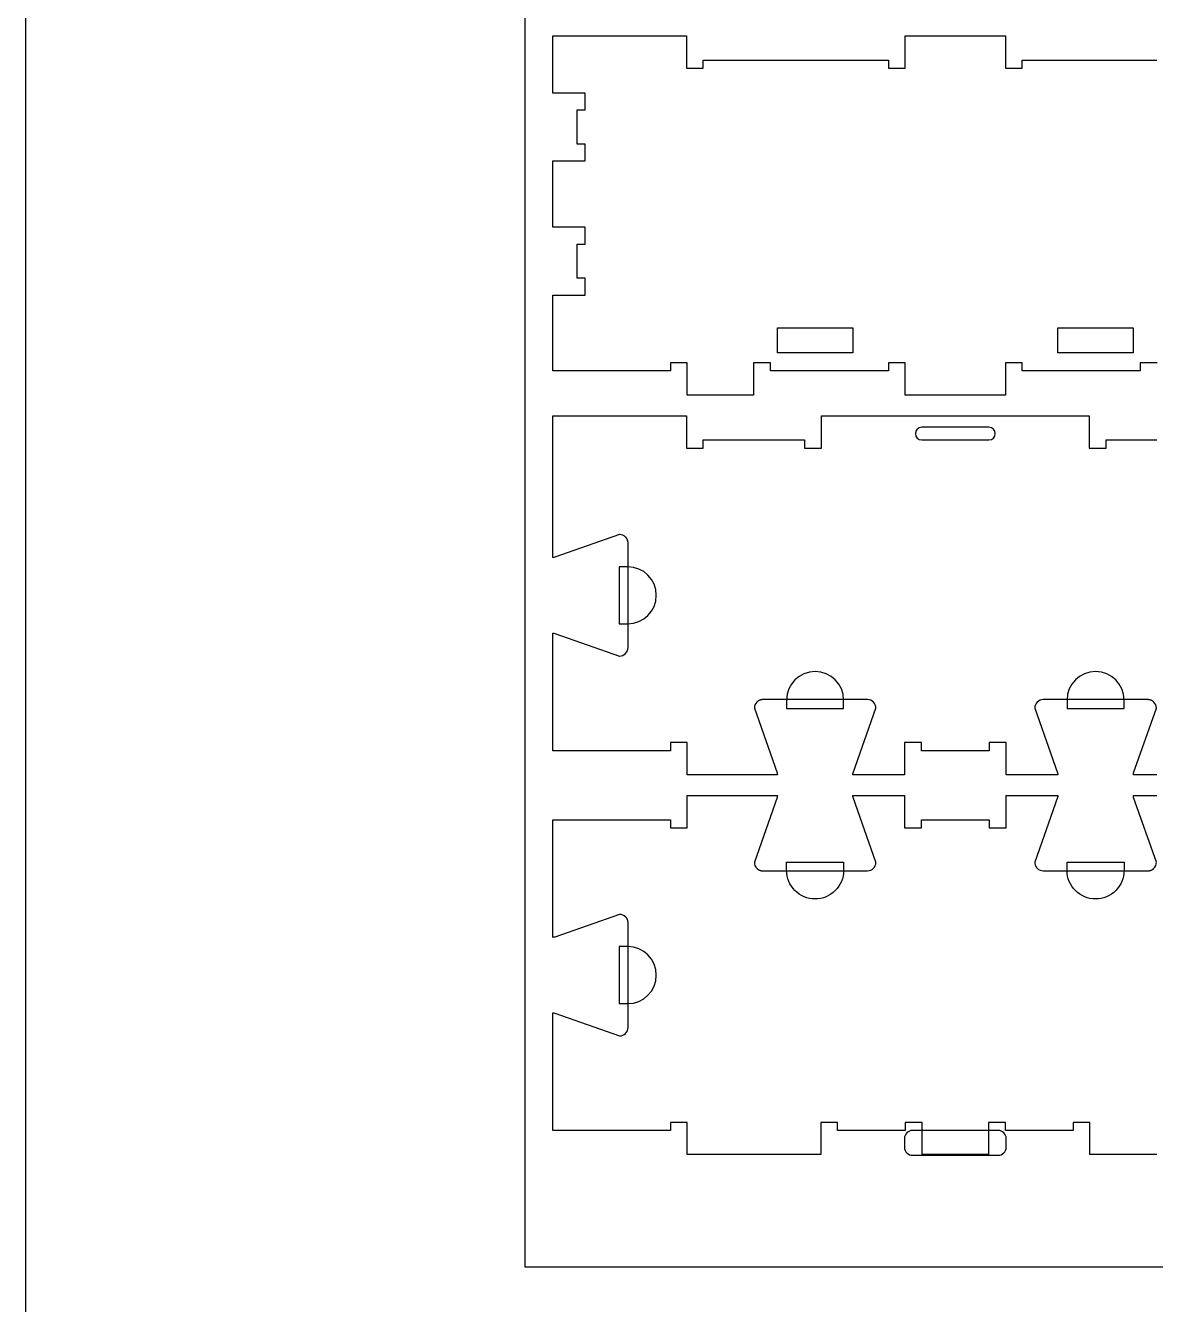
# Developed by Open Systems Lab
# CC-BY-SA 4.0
# Model space of a CAD drawing. Extents: x 0 to 4485, y 0 to 8771.
# Drawn here: x 0 to 841, y 3783 to 4736 of the extents above; entities that cross this region are included whole.
import ezdxf

# ---------------------------------------------------------------- set-up
doc = ezdxf.new("R2010")
doc.units = 0
for name, color, linetype in [('0_SHEET_SPRUCEPLY_2440X122', 1, 'CONTINUOUS'), ('3_ANYTOOL_CUTTHROUGH_INSID', 4, 'CONTINUOUS'), ('4_ANYTOOL_CUTTHROUGH_OUTSI', 5, 'CONTINUOUS'), ('5_ANYTOOL_HALF_MILL_9MM_IN', 3, 'CONTINUOUS'), ('DONOTCUT', 7, 'CONTINUOUS')]:
    doc.layers.add(name, color=color, linetype=linetype)

msp = doc.modelspace()

# ---------------------------------------------------------------- linework, layer by layer
at = {"layer": '0_SHEET_SPRUCEPLY_2440X122'}
msp.add_lwpolyline([(371.7, 5030.99), (371.7, 3810.99), (2811.7, 3810.99), (2811.7, 5030.99)], close=True, dxfattribs=at)
at = {"layer": '3_ANYTOOL_CUTTHROUGH_INSID', "color": 4}
for points in [[(559.9, 4492.12), (559.9, 4510.62), (616.1, 4510.62), (616.1, 4492.12)], [(559.9, 4492.12), (559.9, 4510.62), (616.1, 4510.62), (616.1, 4492.12)], [(825, 4492.12), (768.8, 4492.12), (768.8, 4510.62), (825, 4510.62)], [(825, 4492.12), (768.8, 4492.12), (768.8, 4510.62), (825, 4510.62)]]:
    msp.add_lwpolyline(points, close=True, dxfattribs=at)
msp.add_lwpolyline([(667.45, 4427.12), (717.45, 4427.12, 1), (717.45, 4436.62), (667.45, 4436.62, 1)], format="xyb", close=True, dxfattribs=at)
msp.add_lwpolyline([(667.45, 4427.12), (717.45, 4427.12, 1), (717.45, 4436.62), (667.45, 4436.62, 1)], format="xyb", close=True, dxfattribs=at)
at = {"layer": '4_ANYTOOL_CUTTHROUGH_OUTSI', "color": 5}
msp.add_lwpolyline([(842.7, 4484.62), (830.2, 4484.62), (830.2, 4478.62), (742.2, 4478.62), (742.2, 4484.62), (729.7, 4484.62), (729.7, 4460.62), (655.2, 4460.62), (655.2, 4484.62), (642.7, 4484.62), (642.7, 4478.62), (554.7, 4478.62), (554.7, 4484.62), (542.2, 4484.62), (542.2, 4460.62), (492.7, 4460.62), (492.7, 4460.62), (492.7, 4484.37), (492.7, 4484.62), (480.2, 4484.62), (480.2, 4478.62), (392.7, 4478.62), (392.7, 4478.62), (392.7, 4535.12), (416.7, 4535.12), (416.7, 4547.62), (410.7, 4547.62), (410.7, 4573.12), (416.7, 4573.12), (416.7, 4585.62), (392.7, 4585.62), (392.7, 4635.12), (416.7, 4635.12), (416.7, 4647.62), (410.7, 4647.62), (410.7, 4673.12), (416.7, 4673.12), (416.7, 4685.62), (392.7, 4685.62), (392.7, 4728.12), (492.2, 4728.12), (492.2, 4728.12), (492.2, 4704.37), (492.2, 4704.12), (504.7, 4704.12), (504.7, 4710.12), (542.45, 4710.12), (642.7, 4710.12), (642.7, 4704.12), (655.2, 4704.12), (655.2, 4728.12), (729.7, 4728.12), (729.7, 4704.12), (742.2, 4704.12), (742.2, 4710.12), (842.45, 4710.12)], dxfattribs=at)
msp.add_lwpolyline([(842.7, 4484.62), (830.2, 4484.62), (830.2, 4478.62), (742.2, 4478.62), (742.2, 4484.62), (729.7, 4484.62), (729.7, 4460.62), (655.2, 4460.62), (655.2, 4484.62), (642.7, 4484.62), (642.7, 4478.62), (554.7, 4478.62), (554.7, 4484.62), (542.2, 4484.62), (542.2, 4460.62), (492.7, 4460.62), (492.7, 4460.62), (492.7, 4484.37), (492.7, 4484.62), (480.2, 4484.62), (480.2, 4478.62), (392.7, 4478.62), (392.7, 4478.62), (392.7, 4535.12), (416.7, 4535.12), (416.7, 4547.62), (410.7, 4547.62), (410.7, 4573.12), (416.7, 4573.12), (416.7, 4585.62), (392.7, 4585.62), (392.7, 4635.12), (416.7, 4635.12), (416.7, 4647.62), (410.7, 4647.62), (410.7, 4673.12), (416.7, 4673.12), (416.7, 4685.62), (392.7, 4685.62), (392.7, 4728.12), (492.2, 4728.12), (492.2, 4728.12), (492.2, 4704.37), (492.2, 4704.12), (504.7, 4704.12), (504.7, 4710.12), (542.45, 4710.12), (642.7, 4710.12), (642.7, 4704.12), (655.2, 4704.12), (655.2, 4728.12), (729.7, 4728.12), (729.7, 4704.12), (742.2, 4704.12), (742.2, 4710.12), (842.45, 4710.12)], dxfattribs=at)
for points in [[(842.15, 4227.37, 0.198912), (840.32, 4231.79), (840.22, 4231.9), (840.11, 4232), (839.99, 4232.1), (839.88, 4232.2), (839.76, 4232.29), (839.64, 4232.39), (839.51, 4232.48), (839.39, 4232.56), (839.26, 4232.65), (839.13, 4232.73), (838.99, 4232.81), (838.86, 4232.88), (838.72, 4232.95), (838.58, 4233.02), (838.44, 4233.09), (838.3, 4233.15), (838.15, 4233.2), (838.01, 4233.26), (837.86, 4233.31), (837.71, 4233.36), (837.56, 4233.4), (837.41, 4233.44), (837.26, 4233.47), (837.11, 4233.5), (836.96, 4233.53), (836.81, 4233.56), (836.66, 4233.58), (836.51, 4233.59), (836.35, 4233.61), (836.2, 4233.62), (836.05, 4233.62), (835.9, 4233.62), (757.9, 4233.62, 0.414214), (751.65, 4227.37), (751.65, 4227.33), (751.67, 4227.29), (768.56, 4179.01), (768.56, 4179.01, -0.061485), (768.8, 4177.62), (730.2, 4177.62), (730.2, 4201.62), (717.7, 4201.62), (717.7, 4195.62), (667.2, 4195.62), (667.2, 4201.62), (654.7, 4201.62), (654.7, 4177.62), (616.1, 4177.62), (616.1, 4177.62, -0.061485), (616.34, 4179.01), (633.23, 4227.29), (633.25, 4227.33), (633.25, 4227.37), (633.25, 4227.37, 0.414214), (627, 4233.62), (549, 4233.62), (548.85, 4233.62), (548.7, 4233.62), (548.55, 4233.61), (548.4, 4233.59), (548.24, 4233.58), (548.09, 4233.56), (547.94, 4233.53), (547.79, 4233.5), (547.64, 4233.47), (547.49, 4233.44), (547.34, 4233.4), (547.19, 4233.36), (547.04, 4233.31), (546.9, 4233.26), (546.75, 4233.2), (546.61, 4233.15), (546.46, 4233.09), (546.32, 4233.02), (546.18, 4232.95), (546.04, 4232.88), (545.91, 4232.81), (545.78, 4232.73), (545.64, 4232.65), (545.52, 4232.56), (545.39, 4232.48), (545.26, 4232.39), (545.14, 4232.29), (545.02, 4232.2), (544.91, 4232.1), (544.8, 4232), (544.69, 4231.9), (544.58, 4231.79, 0.198912), (542.75, 4227.37), (542.75, 4227.33), (542.76, 4227.29), (559.66, 4179.01), (559.66, 4179.01, -0.061485), (559.89, 4177.62), (542.45, 4177.62), (492.7, 4177.62), (492.7, 4177.62), (492.7, 4201.37), (492.7, 4201.62), (480.2, 4201.62), (480.2, 4195.62), (392.7, 4195.62), (392.7, 4283.27), (392.7, 4283.27, -0.061485), (394.09, 4283.03), (442.37, 4266.14), (442.41, 4266.12), (442.45, 4266.12), (442.45, 4266.12, 0.414214), (448.7, 4272.37), (448.7, 4350.37), (448.7, 4350.52), (448.69, 4350.67), (448.68, 4350.82), (448.67, 4350.97), (448.65, 4351.13), (448.63, 4351.28), (448.61, 4351.43), (448.58, 4351.58), (448.55, 4351.73), (448.52, 4351.88), (448.48, 4352.03), (448.43, 4352.18), (448.39, 4352.33), (448.34, 4352.47), (448.28, 4352.62), (448.22, 4352.76), (448.16, 4352.91), (448.1, 4353.05), (448.03, 4353.19), (447.96, 4353.33), (447.88, 4353.46), (447.81, 4353.59), (447.72, 4353.73), (447.64, 4353.85), (447.55, 4353.98), (447.46, 4354.11), (447.37, 4354.23), (447.28, 4354.35), (447.18, 4354.46), (447.08, 4354.57), (446.97, 4354.68), (446.87, 4354.79, 0.198912), (442.45, 4356.62), (442.41, 4356.62), (394.09, 4339.71), (394.09, 4339.71, -0.061485), (392.7, 4339.48), (392.7, 4445.12), (492.2, 4445.12), (492.2, 4445.12), (492.2, 4421.37), (492.2, 4421.12), (504.7, 4421.12), (504.7, 4427.12), (542.45, 4427.12), (580.2, 4427.12), (580.2, 4421.12), (592.7, 4421.12), (592.7, 4445.12), (792.2, 4445.12), (792.2, 4421.12), (804.7, 4421.12), (804.7, 4427.12), (842.45, 4427.12)], [(842.15, 4227.37, 0.198912), (840.32, 4231.79), (840.22, 4231.9), (840.11, 4232), (839.99, 4232.1), (839.88, 4232.2), (839.76, 4232.29), (839.64, 4232.39), (839.51, 4232.48), (839.39, 4232.56), (839.26, 4232.65), (839.13, 4232.73), (838.99, 4232.81), (838.86, 4232.88), (838.72, 4232.95), (838.58, 4233.02), (838.44, 4233.09), (838.3, 4233.15), (838.15, 4233.2), (838.01, 4233.26), (837.86, 4233.31), (837.71, 4233.36), (837.56, 4233.4), (837.41, 4233.44), (837.26, 4233.47), (837.11, 4233.5), (836.96, 4233.53), (836.81, 4233.56), (836.66, 4233.58), (836.51, 4233.59), (836.35, 4233.61), (836.2, 4233.62), (836.05, 4233.62), (835.9, 4233.62), (757.9, 4233.62, 0.414214), (751.65, 4227.37), (751.65, 4227.33), (751.67, 4227.29), (768.56, 4179.01), (768.56, 4179.01, -0.061485), (768.8, 4177.62), (730.2, 4177.62), (730.2, 4201.62), (717.7, 4201.62), (717.7, 4195.62), (667.2, 4195.62), (667.2, 4201.62), (654.7, 4201.62), (654.7, 4177.62), (616.1, 4177.62), (616.1, 4177.62, -0.061485), (616.34, 4179.01), (633.23, 4227.29), (633.25, 4227.33), (633.25, 4227.37), (633.25, 4227.37, 0.414214), (627, 4233.62), (549, 4233.62), (548.85, 4233.62), (548.7, 4233.62), (548.55, 4233.61), (548.4, 4233.59), (548.24, 4233.58), (548.09, 4233.56), (547.94, 4233.53), (547.79, 4233.5), (547.64, 4233.47), (547.49, 4233.44), (547.34, 4233.4), (547.19, 4233.36), (547.04, 4233.31), (546.9, 4233.26), (546.75, 4233.2), (546.61, 4233.15), (546.46, 4233.09), (546.32, 4233.02), (546.18, 4232.95), (546.04, 4232.88), (545.91, 4232.81), (545.78, 4232.73), (545.64, 4232.65), (545.52, 4232.56), (545.39, 4232.48), (545.26, 4232.39), (545.14, 4232.29), (545.02, 4232.2), (544.91, 4232.1), (544.8, 4232), (544.69, 4231.9), (544.58, 4231.79, 0.198912), (542.75, 4227.37), (542.75, 4227.33), (542.76, 4227.29), (559.66, 4179.01), (559.66, 4179.01, -0.061485), (559.89, 4177.62), (542.45, 4177.62), (492.7, 4177.62), (492.7, 4177.62), (492.7, 4201.37), (492.7, 4201.62), (480.2, 4201.62), (480.2, 4195.62), (392.7, 4195.62), (392.7, 4283.27), (392.7, 4283.27, -0.061485), (394.09, 4283.03), (442.37, 4266.14), (442.41, 4266.12), (442.45, 4266.12), (442.45, 4266.12, 0.414214), (448.7, 4272.37), (448.7, 4350.37), (448.7, 4350.52), (448.69, 4350.67), (448.68, 4350.82), (448.67, 4350.97), (448.65, 4351.13), (448.63, 4351.28), (448.61, 4351.43), (448.58, 4351.58), (448.55, 4351.73), (448.52, 4351.88), (448.48, 4352.03), (448.43, 4352.18), (448.39, 4352.33), (448.34, 4352.47), (448.28, 4352.62), (448.22, 4352.76), (448.16, 4352.91), (448.1, 4353.05), (448.03, 4353.19), (447.96, 4353.33), (447.88, 4353.46), (447.81, 4353.59), (447.72, 4353.73), (447.64, 4353.85), (447.55, 4353.98), (447.46, 4354.11), (447.37, 4354.23), (447.28, 4354.35), (447.18, 4354.46), (447.08, 4354.57), (446.97, 4354.68), (446.87, 4354.79, 0.198912), (442.45, 4356.62), (442.41, 4356.62), (442.37, 4356.61), (394.09, 4339.71), (394.09, 4339.71, -0.061485), (392.7, 4339.48), (392.7, 4445.12), (492.2, 4445.12), (492.2, 4445.12), (492.2, 4421.37), (492.2, 4421.12), (504.7, 4421.12), (504.7, 4427.12), (542.45, 4427.12), (580.2, 4427.12), (580.2, 4421.12), (592.7, 4421.12), (592.7, 4445.12), (792.2, 4445.12), (792.2, 4421.12), (804.7, 4421.12), (804.7, 4427.12), (842.45, 4427.12)], [(842.45, 4177.62), (825.01, 4177.62), (825.01, 4177.62, -0.061485), (825.24, 4179.01), (842.14, 4227.29)], [(842.45, 4177.62), (825.01, 4177.62), (825.01, 4177.62, -0.061485), (825.24, 4179.01), (842.14, 4227.29)], [(842.45, 3894.62), (792.7, 3894.62), (792.7, 3918.62), (780.2, 3918.62), (780.2, 3912.62), (729.7, 3912.62), (729.7, 3918.62), (729.45, 3918.62), (729.45, 3918.62), (717.45, 3918.62), (717.2, 3918.62), (717.2, 3918.37), (717.2, 3894.62), (667.7, 3894.62), (667.7, 3918.37), (667.7, 3918.62), (655.2, 3918.62), (655.2, 3912.62), (604.7, 3912.62), (604.7, 3918.62), (604.45, 3918.62), (604.45, 3918.62), (592.2, 3918.62), (592.2, 3894.62), (542.45, 3894.62), (492.7, 3894.62), (492.7, 3918.62), (480.2, 3918.62), (480.2, 3912.62), (392.7, 3912.62), (392.7, 4000.27), (392.7, 4000.27, -0.061485), (394.09, 4000.03), (442.37, 3983.14), (442.41, 3983.12), (442.45, 3983.12), (442.45, 3983.12, 0.414214), (448.7, 3989.37), (448.7, 4067.37), (448.7, 4067.52), (448.69, 4067.67), (448.68, 4067.82), (448.67, 4067.97), (448.65, 4068.13), (448.63, 4068.28), (448.61, 4068.43), (448.58, 4068.58), (448.55, 4068.73), (448.52, 4068.88), (448.48, 4069.03), (448.43, 4069.18), (448.39, 4069.33), (448.34, 4069.47), (448.28, 4069.62), (448.22, 4069.76), (448.16, 4069.91), (448.1, 4070.05), (448.03, 4070.19), (447.96, 4070.33), (447.88, 4070.46), (447.81, 4070.59), (447.72, 4070.73), (447.64, 4070.85), (447.55, 4070.98), (447.46, 4071.11), (447.37, 4071.23), (447.28, 4071.35), (447.18, 4071.46), (447.08, 4071.57), (446.97, 4071.68), (446.87, 4071.79, 0.198912), (442.45, 4073.62), (442.41, 4073.62), (442.37, 4073.61), (394.09, 4056.71), (394.09, 4056.71, -0.061485), (392.7, 4056.48), (392.7, 4144.12), (480.2, 4144.12), (480.2, 4138.12), (492.7, 4138.12), (492.7, 4138.37), (492.7, 4138.37), (492.7, 4162.12), (542.45, 4162.12), (559.89, 4162.12), (559.89, 4162.12, -0.061485), (559.66, 4160.73), (542.76, 4112.46), (542.75, 4112.41), (542.75, 4112.37), (542.75, 4112.37, 0.198912), (544.58, 4107.95), (544.69, 4107.85), (544.8, 4107.75), (544.91, 4107.65), (545.02, 4107.55), (545.14, 4107.45), (545.26, 4107.36), (545.39, 4107.27), (545.52, 4107.18), (545.64, 4107.1), (545.78, 4107.02), (545.91, 4106.94), (546.04, 4106.86), (546.18, 4106.79), (546.32, 4106.72), (546.46, 4106.66), (546.61, 4106.6), (546.75, 4106.54), (546.9, 4106.49), (547.04, 4106.44), (547.19, 4106.39), (547.34, 4106.35), (547.49, 4106.31), (547.64, 4106.27), (547.79, 4106.24), (547.94, 4106.21), (548.09, 4106.19), (548.24, 4106.17), (548.4, 4106.15), (548.55, 4106.14), (548.7, 4106.13), (548.85, 4106.12), (549, 4106.12), (627, 4106.12, 0.414214), (633.25, 4112.37), (633.25, 4112.41), (633.23, 4112.46), (616.34, 4160.73), (616.34, 4160.73, -0.061485), (616.1, 4162.12), (654.7, 4162.12), (654.7, 4138.12), (667.2, 4138.12), (667.2, 4144.12), (717.7, 4144.12), (717.7, 4138.12), (730.2, 4138.12), (730.2, 4162.12), (768.8, 4162.12), (768.8, 4162.12, -0.061485), (768.56, 4160.73), (751.67, 4112.46), (751.65, 4112.41), (751.65, 4112.37), (751.65, 4112.37, 0.414214), (757.9, 4106.12), (835.9, 4106.12), (836.05, 4106.12), (836.2, 4106.13), (836.35, 4106.14), (836.51, 4106.15), (836.66, 4106.17), (836.81, 4106.19), (836.96, 4106.21), (837.11, 4106.24), (837.26, 4106.27), (837.41, 4106.31), (837.56, 4106.35), (837.71, 4106.39), (837.86, 4106.44), (838.01, 4106.49), (838.15, 4106.54), (838.3, 4106.6), (838.44, 4106.66), (838.58, 4106.72), (838.72, 4106.79), (838.86, 4106.86), (838.99, 4106.94), (839.13, 4107.02), (839.26, 4107.1), (839.39, 4107.18), (839.51, 4107.27), (839.64, 4107.36), (839.76, 4107.45), (839.88, 4107.55), (839.99, 4107.65), (840.11, 4107.75), (840.22, 4107.85), (840.32, 4107.95, 0.198912), (842.15, 4112.37)], [(842.45, 3894.62), (792.7, 3894.62), (792.7, 3918.62), (780.2, 3918.62), (780.2, 3912.62), (729.7, 3912.62), (729.7, 3918.62), (729.45, 3918.62), (729.45, 3918.62), (717.45, 3918.62), (717.2, 3918.62), (717.2, 3918.37), (717.2, 3894.62), (667.7, 3894.62), (667.7, 3918.37), (667.7, 3918.62), (655.2, 3918.62), (655.2, 3912.62), (604.7, 3912.62), (604.7, 3918.62), (604.45, 3918.62), (604.45, 3918.62), (592.2, 3918.62), (592.2, 3894.62), (542.45, 3894.62), (492.7, 3894.62), (492.7, 3918.62), (480.2, 3918.62), (480.2, 3912.62), (392.7, 3912.62), (392.7, 4000.27), (392.7, 4000.27, -0.061485), (394.09, 4000.03), (442.37, 3983.14), (442.41, 3983.12), (442.45, 3983.12), (442.45, 3983.12, 0.414214), (448.7, 3989.37), (448.7, 4067.37), (448.7, 4067.52), (448.69, 4067.67), (448.68, 4067.82), (448.67, 4067.97), (448.65, 4068.13), (448.63, 4068.28), (448.61, 4068.43), (448.58, 4068.58), (448.55, 4068.73), (448.52, 4068.88), (448.48, 4069.03), (448.43, 4069.18), (448.39, 4069.33), (448.34, 4069.47), (448.28, 4069.62), (448.22, 4069.76), (448.16, 4069.91), (448.1, 4070.05), (448.03, 4070.19), (447.96, 4070.33), (447.88, 4070.46), (447.81, 4070.59), (447.72, 4070.73), (447.64, 4070.85), (447.55, 4070.98), (447.46, 4071.11), (447.37, 4071.23), (447.28, 4071.35), (447.18, 4071.46), (447.08, 4071.57), (446.97, 4071.68), (446.87, 4071.79, 0.198912), (442.45, 4073.62), (442.41, 4073.62), (442.37, 4073.61), (394.09, 4056.71), (394.09, 4056.71, -0.061485), (392.7, 4056.48), (392.7, 4144.12), (480.2, 4144.12), (480.2, 4138.12), (492.7, 4138.12), (492.7, 4138.37), (492.7, 4138.37), (492.7, 4162.12), (542.45, 4162.12), (559.89, 4162.12), (559.89, 4162.12, -0.061485), (559.66, 4160.73), (542.76, 4112.46), (542.75, 4112.41), (542.75, 4112.37), (542.75, 4112.37, 0.198912), (544.58, 4107.95), (544.69, 4107.85), (544.8, 4107.75), (544.91, 4107.65), (545.02, 4107.55), (545.14, 4107.45), (545.26, 4107.36), (545.39, 4107.27), (545.52, 4107.18), (545.64, 4107.1), (545.78, 4107.02), (545.91, 4106.94), (546.04, 4106.86), (546.18, 4106.79), (546.32, 4106.72), (546.46, 4106.66), (546.61, 4106.6), (546.75, 4106.54), (546.9, 4106.49), (547.04, 4106.44), (547.19, 4106.39), (547.34, 4106.35), (547.49, 4106.31), (547.64, 4106.27), (547.79, 4106.24), (547.94, 4106.21), (548.09, 4106.19), (548.24, 4106.17), (548.4, 4106.15), (548.55, 4106.14), (548.7, 4106.13), (548.85, 4106.12), (549, 4106.12), (627, 4106.12, 0.414214), (633.25, 4112.37), (633.25, 4112.41), (633.23, 4112.46), (616.34, 4160.73), (616.34, 4160.73, -0.061485), (616.1, 4162.12), (654.7, 4162.12), (654.7, 4138.12), (667.2, 4138.12), (667.2, 4144.12), (717.7, 4144.12), (717.7, 4138.12), (730.2, 4138.12), (730.2, 4162.12), (768.8, 4162.12), (768.8, 4162.12, -0.061485), (768.56, 4160.73), (751.67, 4112.46), (751.65, 4112.41), (751.65, 4112.37), (751.65, 4112.37, 0.414214), (757.9, 4106.12), (835.9, 4106.12), (836.05, 4106.12), (836.2, 4106.13), (836.35, 4106.14), (836.51, 4106.15), (836.66, 4106.17), (836.81, 4106.19), (836.96, 4106.21), (837.11, 4106.24), (837.26, 4106.27), (837.41, 4106.31), (837.56, 4106.35), (837.71, 4106.39), (837.86, 4106.44), (838.01, 4106.49), (838.15, 4106.54), (838.3, 4106.6), (838.44, 4106.66), (838.58, 4106.72), (838.72, 4106.79), (838.86, 4106.86), (838.99, 4106.94), (839.13, 4107.02), (839.26, 4107.1), (839.39, 4107.18), (839.51, 4107.27), (839.64, 4107.36), (839.76, 4107.45), (839.88, 4107.55), (839.99, 4107.65), (840.11, 4107.75), (840.22, 4107.85), (840.32, 4107.95, 0.198912), (842.15, 4112.37)], [(842.14, 4112.46), (825.24, 4160.73), (825.24, 4160.73, -0.061485), (825.01, 4162.12), (842.45, 4162.12)], [(842.14, 4112.46), (825.24, 4160.73), (825.24, 4160.73, -0.061485), (825.01, 4162.12), (842.45, 4162.12)]]:
    msp.add_lwpolyline(points, format="xyb", dxfattribs=at)
at = {"layer": '5_ANYTOOL_HALF_MILL_9MM_IN'}
for points in [[(448.45, 4290.12, 1), (448.45, 4332.62), (448.2, 4332.62), (442.2, 4332.62), (442.2, 4290.12), (448.2, 4290.12), (448.45, 4290.12)], [(448.45, 4290.12, 1), (448.45, 4332.62), (448.2, 4332.62), (442.2, 4332.62), (442.2, 4290.12), (448.2, 4290.12), (448.45, 4290.12)], [(609.25, 4233.37, 1), (566.75, 4233.37), (566.75, 4233.12), (566.75, 4227.12), (609.25, 4227.12), (609.25, 4233.12), (609.25, 4233.37)], [(609.25, 4233.37, 1), (566.75, 4233.37), (566.75, 4233.12), (566.75, 4227.12), (609.25, 4227.12), (609.25, 4233.12), (609.25, 4233.37)], [(818.15, 4233.37, 1), (775.65, 4233.37), (775.65, 4233.12), (775.65, 4227.12), (818.15, 4227.12), (818.15, 4233.12), (818.15, 4233.37)], [(818.15, 4233.37, 1), (775.65, 4233.37), (775.65, 4233.12), (775.65, 4227.12), (818.15, 4227.12), (818.15, 4233.12), (818.15, 4233.37)], [(609.25, 4106.37, -0.414214), (588, 4085.12, -0.414214), (566.75, 4106.37), (566.75, 4106.62), (566.75, 4112.62), (609.25, 4112.62), (609.25, 4106.62), (609.25, 4106.37)], [(609.25, 4106.37, -0.414214), (588, 4085.12, -0.414214), (566.75, 4106.37), (566.75, 4106.62), (566.75, 4112.62), (609.25, 4112.62), (609.25, 4106.62), (609.25, 4106.37)], [(818.15, 4106.37, -0.414214), (796.9, 4085.12, -0.414214), (775.65, 4106.37), (775.65, 4106.62), (775.65, 4112.62), (818.15, 4112.62), (818.15, 4106.62), (818.15, 4106.37)], [(818.15, 4106.37, -0.414214), (796.9, 4085.12, -0.414214), (775.65, 4106.37), (775.65, 4106.62), (775.65, 4112.62), (818.15, 4112.62), (818.15, 4106.62), (818.15, 4106.37)], [(448.45, 4007.12, 1), (448.45, 4049.62), (448.2, 4049.62), (442.2, 4049.62), (442.2, 4007.12), (448.2, 4007.12), (448.45, 4007.12)], [(448.45, 4007.12, 1), (448.45, 4049.62), (448.2, 4049.62), (442.2, 4049.62), (442.2, 4007.12), (448.2, 4007.12), (448.45, 4007.12)], [(660.58, 3912.62, 0.414214), (654.58, 3906.62), (654.58, 3900.12, 0.414214), (660.58, 3894.12), (724.33, 3894.12, 0.414214), (730.33, 3900.12), (730.33, 3906.62, 0.414214), (724.33, 3912.62)], [(660.58, 3912.62, 0.414214), (654.58, 3906.62), (654.58, 3900.12, 0.414214), (660.58, 3894.12), (724.33, 3894.12, 0.414214), (730.33, 3900.12), (730.33, 3906.62, 0.414214), (724.33, 3912.62)]]:
    msp.add_lwpolyline(points, format="xyb", close=True, dxfattribs=at)
at = {"layer": 'DONOTCUT'}
msp.add_lwpolyline([(0, 0), (3183.41, 0), (3183.41, 5593.43), (0, 5593.43)], close=True, dxfattribs=at)

doc.saveas('drawing.dxf')
